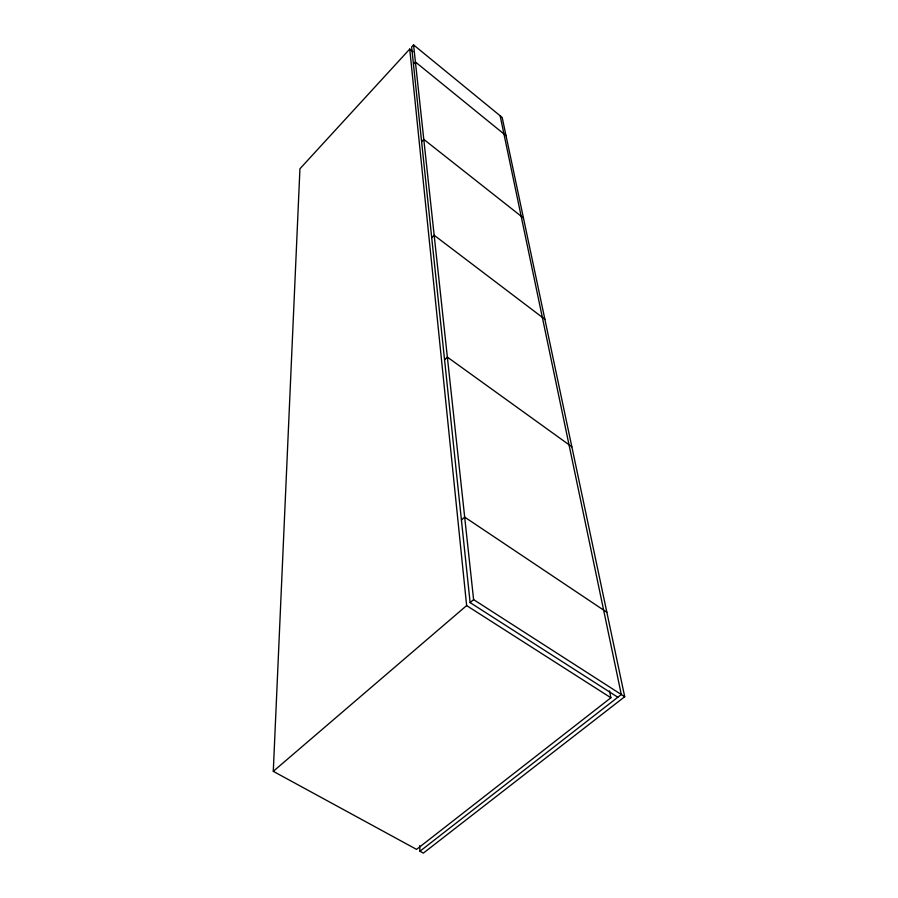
<?xml version="1.0" encoding="UTF-8"?>
<svg xmlns="http://www.w3.org/2000/svg" width="898" height="898" viewBox="0 0 898 898"><rect width="100%" height="100%" fill="white"/><g stroke="black" fill="none" stroke-linecap="round" stroke-linejoin="round"><path stroke-width="1.35" d="M609.518 690.899L610.898 697.768L416.549 849.385L273.284 771.337L299.932 168.779L409.735 49.076L412.979 51.725M419.658 845.669L419.961 851.248L423.362 853.1L624.716 696.713L502.173 117.436L413.563 44.9L411.643 46.988L470.114 602.603L617.813 697.241M413.439 64.106L415.404 61.973L506.034 135.677M421.611 141.671L423.789 139.392L523.455 218.034M431.714 237.734L434.161 235.265L544.873 319.284M444.555 359.784L447.35 357.112L571.846 446.789M461.426 520.021L464.67 517.113L606.846 612.268M273.284 771.337L466.634 605.589L409.735 49.076M470.114 602.603L473.605 599.617L413.563 44.9M419.961 851.248L621.304 694.524L500.13 115.763M466.634 605.589L610.898 697.768M473.605 599.617L624.716 696.713"/></g></svg>
